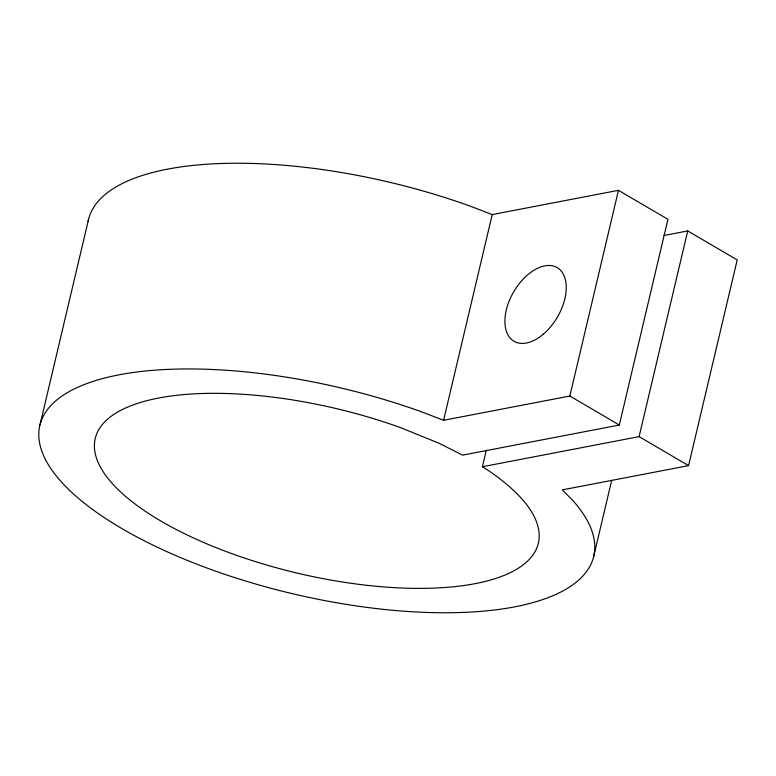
<?xml version="1.0" encoding="UTF-8"?>
<svg xmlns="http://www.w3.org/2000/svg" width="776" height="776" viewBox="0 0 776 776"><rect width="100%" height="100%" fill="white"/><g stroke="black" fill="none" stroke-linecap="round" stroke-linejoin="round"><path stroke-width="1.16" d="M39.954 424.986L88.58 219.278M663.984 235.487L687.73 230.928L737.2 259.921L688.574 465.629L562.328 489.879L572.921 500.588A284.569 105.681 13.3 0 1 354.923 605.716A284.569 105.681 13.3 0 1 40.934 421.659A284.569 105.681 13.3 0 1 421.465 411.804L443.6 420.282L492.226 214.583L618.472 190.324L667.942 219.327L619.316 425.025L462.632 455.134L439.119 443.309L400.532 427.615A227.659 84.545 13.3 0 0 96.108 435.501A227.659 84.545 13.3 0 0 347.299 582.747A227.659 84.545 13.3 0 0 521.695 498.638C510.181 486.212 496.776 475.659 482.42 466.735L486.31 450.274M443.6 420.282L569.846 396.032L618.472 190.324M593.63 556.722L611.692 480.315M482.42 466.735L639.104 436.626L687.73 230.928M492.226 214.583L470.091 206.096A284.569 105.681 13.3 0 0 88.095 221.529M569.846 396.032L619.316 425.025M639.104 436.626L688.574 465.629M543.297 334.214A42.69 25.259 -59.6 0 0 557.43 267.769A42.69 25.259 -59.6 0 0 506.01 311.321A42.69 25.259 -59.6 0 0 543.297 334.214"/></g></svg>
